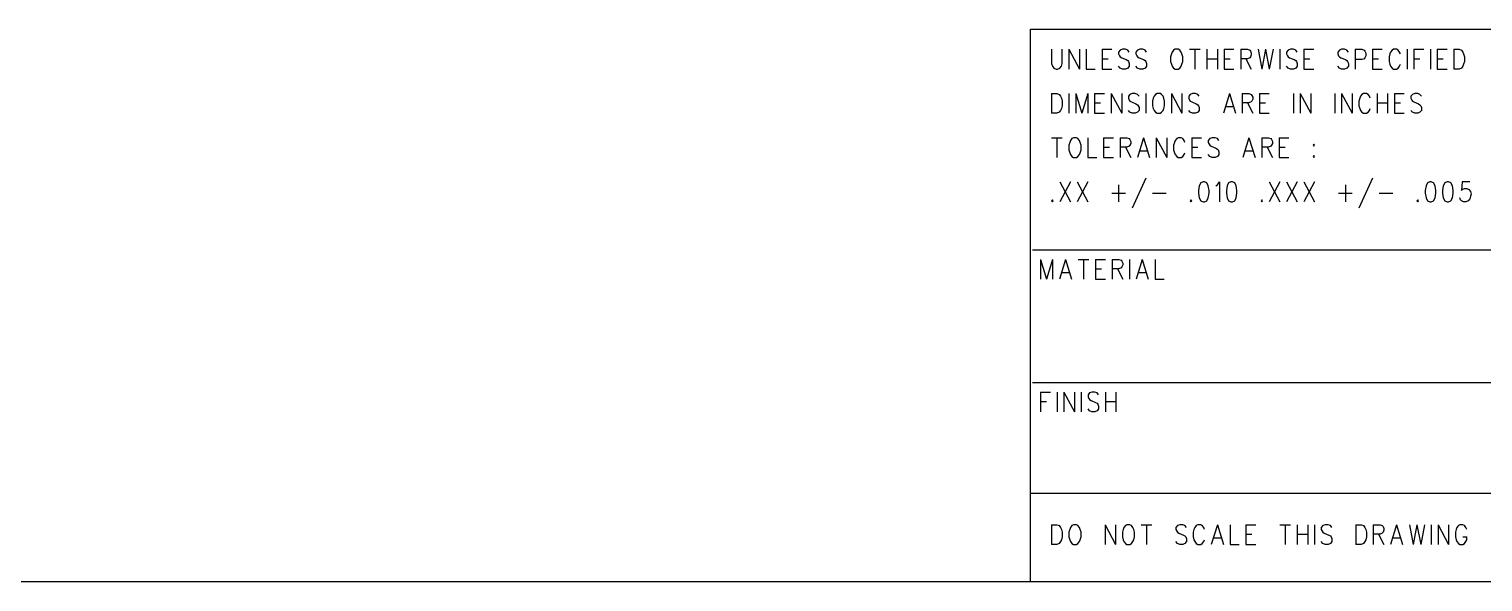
# Model space of a CAD drawing. Extents: x 12040 to 27945, y 10799 to 21199.
# Drawn here: x 20975 to 24264, y 10799 to 12049 of the extents above; entities that cross this region are included whole.
import ezdxf

# ---------------------------------------------------------------- set-up
doc = ezdxf.new("R2010")
doc.units = 0
doc.header["$MEASUREMENT"] = 0
doc.layers.add('ASSYDWGBOT_PHO', color=7, linetype='Continuous')

msp = doc.modelspace()

# ---------------------------------------------------------------- linework, layer by layer
at = {"layer": 'ASSYDWGBOT_PHO'}
for points in [[(23240.999, 10799.38), (23240.999, 12049.38)], [(23240.999, 12049.38), (27945, 12049.38)], [(23288.5, 12003.75), (23288.5, 11971.88)], [(23312.361, 11971.88), (23312.361, 12003.75)], [(23327.7, 12003.75), (23327.7, 11959.13)], [(23327.7, 12003.75), (23351.57, 11959.13)], [(23351.57, 12003.75), (23351.57, 11959.13)], [(23366.911, 12003.75), (23366.911, 11959.13)], [(23402.7, 12003.75), (23402.7, 11959.13)], [(23402.7, 12003.75), (23424.86, 12003.75)], [(23402.7, 11982.5), (23416.34, 11982.5)], [(23443.609, 12001.63), (23440.201, 11997.38)], [(23440.201, 11997.38), (23440.201, 11993.13)], [(23440.201, 11993.13), (23441.91, 11988.88)], [(23441.91, 11988.88), (23443.609, 11986.75)], [(23448.73, 12003.75), (23443.609, 12001.63)], [(23443.609, 11986.75), (23447.02, 11984.63)], [(23447.02, 11984.63), (23457.251, 11980.38)], [(23455.549, 12003.75), (23448.73, 12003.75)], [(23460.661, 12001.63), (23455.549, 12003.75)], [(23457.251, 11980.38), (23460.661, 11978.25)], [(23464.069, 11997.38), (23460.661, 12001.63)], [(23460.661, 11978.25), (23462.36, 11976.13)], [(23462.36, 11976.13), (23464.069, 11971.88)], [(23482.821, 12001.63), (23479.41, 11997.38)], [(23479.41, 11997.38), (23479.41, 11993.13)], [(23479.41, 11993.13), (23481.11, 11988.88)], [(23481.11, 11988.88), (23482.821, 11986.75)], [(23487.93, 12003.75), (23482.821, 12001.63)], [(23482.821, 11986.75), (23486.231, 11984.63)], [(23486.231, 11984.63), (23496.45, 11980.38)], [(23494.749, 12003.75), (23487.93, 12003.75)], [(23499.861, 12001.63), (23494.749, 12003.75)], [(23496.45, 11980.38), (23499.861, 11978.25)], [(23503.269, 11997.38), (23499.861, 12001.63)], [(23499.861, 11978.25), (23501.57, 11976.13)], [(23501.57, 11976.13), (23503.269, 11971.88)], [(23559.521, 11993.13), (23557.819, 11986.75)], [(23557.819, 11986.75), (23557.819, 11976.13)], [(23557.819, 11976.13), (23559.521, 11969.75)], [(23561.23, 11997.38), (23559.521, 11993.13)], [(23564.64, 12001.63), (23561.23, 11997.38)], [(23568.05, 12003.75), (23564.64, 12001.63)], [(23574.86, 12003.75), (23568.05, 12003.75)], [(23578.27, 12001.63), (23574.86, 12003.75)], [(23581.68, 11997.38), (23578.27, 12001.63)], [(23583.389, 11993.13), (23581.68, 11997.38)], [(23585.091, 11986.75), (23583.389, 11993.13)], [(23583.389, 11969.75), (23585.091, 11976.13)], [(23585.091, 11976.13), (23585.091, 11986.75)], [(23600.43, 12003.75), (23624.3, 12003.75)], [(23612.36, 12003.75), (23612.36, 11959.13)], [(23639.641, 12003.75), (23639.641, 11959.13)], [(23639.641, 11982.5), (23663.5, 11982.5)], [(23663.5, 12003.75), (23663.5, 11959.13)], [(23678.841, 12003.75), (23678.841, 11959.13)], [(23678.841, 12003.75), (23701, 12003.75)], [(23678.841, 11982.5), (23692.48, 11982.5)], [(23716.339, 12003.75), (23716.339, 11959.13)], [(23716.339, 12003.75), (23731.68, 12003.75)], [(23731.68, 11982.5), (23716.339, 11982.5)], [(23728.27, 11982.5), (23740.2, 11959.13)], [(23731.68, 12003.75), (23736.799, 12001.63)], [(23736.799, 11984.63), (23731.68, 11982.5)], [(23736.799, 12001.63), (23738.501, 11999.5)], [(23738.501, 11986.75), (23736.799, 11984.63)], [(23738.501, 11999.5), (23740.2, 11995.25)], [(23740.2, 11991), (23738.501, 11986.75)], [(23740.2, 11995.25), (23740.2, 11991)], [(23755.55, 12003.75), (23764.071, 11959.13)], [(23772.591, 12003.75), (23764.071, 11959.13)], [(23772.591, 12003.75), (23781.111, 11959.13)], [(23789.64, 12003.75), (23781.111, 11959.13)], [(23804.979, 12003.75), (23804.979, 11959.13)], [(23823.73, 12001.63), (23820.32, 11997.38)], [(23820.32, 11997.38), (23820.32, 11993.13)], [(23820.32, 11993.13), (23822.02, 11988.88)], [(23822.02, 11988.88), (23823.73, 11986.75)], [(23828.84, 12003.75), (23823.73, 12001.63)], [(23823.73, 11986.75), (23827.141, 11984.63)], [(23827.141, 11984.63), (23837.36, 11980.38)], [(23835.661, 12003.75), (23828.84, 12003.75)], [(23840.771, 12001.63), (23835.661, 12003.75)], [(23837.36, 11980.38), (23840.771, 11978.25)], [(23844.179, 11997.38), (23840.771, 12001.63)], [(23840.771, 11978.25), (23842.48, 11976.13)], [(23842.48, 11976.13), (23844.179, 11971.88)], [(23859.52, 12003.75), (23859.52, 11959.13)], [(23859.52, 12003.75), (23881.68, 12003.75)], [(23859.52, 11982.5), (23873.159, 11982.5)], [(23939.64, 12001.63), (23936.23, 11997.38)], [(23936.23, 11997.38), (23936.23, 11993.13)], [(23936.23, 11993.13), (23937.929, 11988.88)], [(23937.929, 11988.88), (23939.64, 11986.75)], [(23944.75, 12003.75), (23939.64, 12001.63)], [(23939.64, 11986.75), (23943.05, 11984.63)], [(23943.05, 11984.63), (23953.27, 11980.38)], [(23951.571, 12003.75), (23944.75, 12003.75)], [(23956.68, 12001.63), (23951.571, 12003.75)], [(23953.27, 11980.38), (23956.68, 11978.25)], [(23960.091, 11997.38), (23956.68, 12001.63)], [(23956.68, 11978.25), (23958.389, 11976.13)], [(23958.389, 11976.13), (23960.091, 11971.88)], [(23975.43, 12003.75), (23975.43, 11959.13)], [(23975.43, 12003.75), (23990.77, 12003.75)], [(23990.77, 11980.38), (23975.43, 11980.38)], [(23990.77, 12003.75), (23995.89, 12001.63)], [(23995.89, 11982.5), (23990.77, 11980.38)], [(23995.89, 12001.63), (23997.589, 11999.5)], [(23997.589, 11984.63), (23995.89, 11982.5)], [(23997.589, 11999.5), (23999.3, 11995.25)], [(23999.3, 11988.88), (23997.589, 11984.63)], [(23999.3, 11995.25), (23999.3, 11988.88)], [(24014.641, 12003.75), (24014.641, 11959.13)], [(24014.641, 12003.75), (24036.8, 12003.75)], [(24014.641, 11982.5), (24028.271, 11982.5)], [(24053.841, 11993.13), (24052.139, 11986.75)], [(24052.139, 11986.75), (24052.139, 11976.13)], [(24052.139, 11976.13), (24053.841, 11969.75)], [(24055.55, 11997.38), (24053.841, 11993.13)], [(24058.95, 12001.63), (24055.55, 11997.38)], [(24062.361, 12003.75), (24058.95, 12001.63)], [(24069.18, 12003.75), (24062.361, 12003.75)], [(24072.59, 12001.63), (24069.18, 12003.75)], [(24076, 11997.38), (24072.59, 12001.63)], [(24077.7, 11993.13), (24076, 11997.38)], [(24093.05, 12003.75), (24093.05, 11959.13)], [(24108.391, 12003.75), (24108.391, 11959.13)], [(24108.391, 12003.75), (24130.55, 12003.75)], [(24108.391, 11982.5), (24122.021, 11982.5)], [(24145.889, 12003.75), (24145.889, 11959.13)], [(24161.23, 12003.75), (24161.23, 11959.13)], [(24161.23, 12003.75), (24183.39, 12003.75)], [(24161.23, 11982.5), (24174.86, 11982.5)], [(24198.73, 12003.75), (24198.73, 11959.13)], [(24198.73, 12003.75), (24210.661, 12003.75)], [(24210.661, 12003.75), (24215.771, 12001.63)], [(24215.771, 12001.63), (24219.179, 11997.38)], [(24219.179, 11997.38), (24220.89, 11993.13)], [(24220.89, 11993.13), (24222.589, 11986.75)], [(24222.589, 11976.13), (24220.89, 11969.75)], [(24222.589, 11986.75), (24222.589, 11976.13)], [(23288.5, 11971.88), (23290.199, 11965.5)], [(23290.199, 11965.5), (23293.61, 11961.25)], [(23293.61, 11961.25), (23298.731, 11959.13)], [(23298.731, 11959.13), (23302.139, 11959.13)], [(23302.139, 11959.13), (23307.249, 11961.25)], [(23307.249, 11961.25), (23310.659, 11965.5)], [(23310.659, 11965.5), (23312.361, 11971.88)], [(23366.911, 11959.13), (23387.36, 11959.13)], [(23402.7, 11959.13), (23424.86, 11959.13)], [(23443.609, 11961.25), (23440.201, 11965.5)], [(23448.73, 11959.13), (23443.609, 11961.25)], [(23455.549, 11959.13), (23448.73, 11959.13)], [(23460.661, 11961.25), (23455.549, 11959.13)], [(23464.069, 11965.5), (23460.661, 11961.25)], [(23464.069, 11971.88), (23464.069, 11965.5)], [(23482.821, 11961.25), (23479.41, 11965.5)], [(23487.93, 11959.13), (23482.821, 11961.25)], [(23494.749, 11959.13), (23487.93, 11959.13)], [(23499.861, 11961.25), (23494.749, 11959.13)], [(23503.269, 11965.5), (23499.861, 11961.25)], [(23503.269, 11971.88), (23503.269, 11965.5)], [(23559.521, 11969.75), (23561.23, 11965.5)], [(23561.23, 11965.5), (23564.64, 11961.25)], [(23564.64, 11961.25), (23568.05, 11959.13)], [(23568.05, 11959.13), (23574.86, 11959.13)], [(23574.86, 11959.13), (23578.27, 11961.25)], [(23578.27, 11961.25), (23581.68, 11965.5)], [(23581.68, 11965.5), (23583.389, 11969.75)], [(23678.841, 11959.13), (23701, 11959.13)], [(23823.73, 11961.25), (23820.32, 11965.5)], [(23828.84, 11959.13), (23823.73, 11961.25)], [(23835.661, 11959.13), (23828.84, 11959.13)], [(23840.771, 11961.25), (23835.661, 11959.13)], [(23844.179, 11965.5), (23840.771, 11961.25)], [(23844.179, 11971.88), (23844.179, 11965.5)], [(23859.52, 11959.13), (23881.68, 11959.13)], [(23939.64, 11961.25), (23936.23, 11965.5)], [(23944.75, 11959.13), (23939.64, 11961.25)], [(23951.571, 11959.13), (23944.75, 11959.13)], [(23956.68, 11961.25), (23951.571, 11959.13)], [(23960.091, 11965.5), (23956.68, 11961.25)], [(23960.091, 11971.88), (23960.091, 11965.5)], [(24014.641, 11959.13), (24036.8, 11959.13)], [(24053.841, 11969.75), (24055.55, 11965.5)], [(24055.55, 11965.5), (24058.95, 11961.25)], [(24058.95, 11961.25), (24062.361, 11959.13)], [(24062.361, 11959.13), (24069.18, 11959.13)], [(24069.18, 11959.13), (24072.59, 11961.25)], [(24072.59, 11961.25), (24076, 11965.5)], [(24076, 11965.5), (24077.7, 11969.75)], [(24161.23, 11959.13), (24183.39, 11959.13)], [(24210.661, 11959.13), (24198.73, 11959.13)], [(24215.771, 11961.25), (24210.661, 11959.13)], [(24219.179, 11965.5), (24215.771, 11961.25)], [(24220.89, 11969.75), (24219.179, 11965.5)], [(23288.5, 11903.75), (23288.5, 11859.13)], [(23288.5, 11903.75), (23300.43, 11903.75)], [(23300.43, 11903.75), (23305.55, 11901.63)], [(23305.55, 11901.63), (23308.95, 11897.38)], [(23308.95, 11897.38), (23310.659, 11893.13)], [(23310.659, 11893.13), (23312.361, 11886.75)], [(23312.361, 11886.75), (23312.361, 11876.13)], [(23327.7, 11903.75), (23327.7, 11859.13)], [(23343.05, 11903.75), (23343.05, 11859.13)], [(23343.05, 11903.75), (23356.68, 11859.13)], [(23370.319, 11903.75), (23356.68, 11859.13)], [(23370.319, 11903.75), (23370.319, 11859.13)], [(23385.66, 11903.75), (23385.66, 11859.13)], [(23385.66, 11903.75), (23407.82, 11903.75)], [(23385.66, 11882.5), (23399.3, 11882.5)], [(23423.161, 11903.75), (23423.161, 11859.13)], [(23423.161, 11903.75), (23447.02, 11859.13)], [(23447.02, 11903.75), (23447.02, 11859.13)], [(23465.771, 11901.63), (23462.36, 11897.38)], [(23462.36, 11897.38), (23462.36, 11893.13)], [(23462.36, 11893.13), (23464.069, 11888.88)], [(23464.069, 11888.88), (23465.771, 11886.75)], [(23470.89, 11903.75), (23465.771, 11901.63)], [(23465.771, 11886.75), (23469.179, 11884.63)], [(23469.179, 11884.63), (23479.41, 11880.38)], [(23477.699, 11903.75), (23470.89, 11903.75)], [(23482.821, 11901.63), (23477.699, 11903.75)], [(23479.41, 11880.38), (23482.821, 11878.25)], [(23486.231, 11897.38), (23482.821, 11901.63)], [(23482.821, 11878.25), (23484.52, 11876.13)], [(23501.57, 11903.75), (23501.57, 11859.13)], [(23518.61, 11893.13), (23516.911, 11886.75)], [(23516.911, 11886.75), (23516.911, 11876.13)], [(23520.321, 11897.38), (23518.61, 11893.13)], [(23523.729, 11901.63), (23520.321, 11897.38)], [(23527.14, 11903.75), (23523.729, 11901.63)], [(23533.951, 11903.75), (23527.14, 11903.75)], [(23537.359, 11901.63), (23533.951, 11903.75)], [(23540.77, 11897.38), (23537.359, 11901.63)], [(23542.48, 11893.13), (23540.77, 11897.38)], [(23544.18, 11886.75), (23542.48, 11893.13)], [(23544.18, 11876.13), (23544.18, 11886.75)], [(23559.521, 11903.75), (23559.521, 11859.13)], [(23559.521, 11903.75), (23583.389, 11859.13)], [(23583.389, 11903.75), (23583.389, 11859.13)], [(23602.14, 11901.63), (23598.73, 11897.38)], [(23598.73, 11897.38), (23598.73, 11893.13)], [(23598.73, 11893.13), (23600.43, 11888.88)], [(23600.43, 11888.88), (23602.14, 11886.75)], [(23607.25, 11903.75), (23602.14, 11901.63)], [(23602.14, 11886.75), (23605.551, 11884.63)], [(23605.551, 11884.63), (23615.77, 11880.38)], [(23614.071, 11903.75), (23607.25, 11903.75)], [(23619.181, 11901.63), (23614.071, 11903.75)], [(23615.77, 11880.38), (23619.181, 11878.25)], [(23622.589, 11897.38), (23619.181, 11901.63)], [(23619.181, 11878.25), (23620.89, 11876.13)], [(23690.769, 11903.75), (23677.139, 11859.13)], [(23690.769, 11903.75), (23704.411, 11859.13)], [(23719.749, 11903.75), (23719.749, 11859.13)], [(23719.749, 11903.75), (23735.09, 11903.75)], [(23735.09, 11882.5), (23719.749, 11882.5)], [(23731.68, 11882.5), (23743.61, 11859.13)], [(23735.09, 11903.75), (23740.2, 11901.63)], [(23740.2, 11884.63), (23735.09, 11882.5)], [(23740.2, 11901.63), (23741.911, 11899.5)], [(23741.911, 11886.75), (23740.2, 11884.63)], [(23741.911, 11899.5), (23743.61, 11895.25)], [(23743.61, 11891), (23741.911, 11886.75)], [(23743.61, 11895.25), (23743.61, 11891)], [(23758.949, 11903.75), (23758.949, 11859.13)], [(23758.949, 11903.75), (23781.111, 11903.75)], [(23758.949, 11882.5), (23772.591, 11882.5)], [(23835.661, 11903.75), (23835.661, 11859.13)], [(23851, 11903.75), (23851, 11859.13)], [(23851, 11903.75), (23874.861, 11859.13)], [(23874.861, 11903.75), (23874.861, 11859.13)], [(23929.411, 11903.75), (23929.411, 11859.13)], [(23944.75, 11903.75), (23944.75, 11859.13)], [(23944.75, 11903.75), (23968.611, 11859.13)], [(23968.611, 11903.75), (23968.611, 11859.13)], [(23985.661, 11893.13), (23983.95, 11886.75)], [(23983.95, 11886.75), (23983.95, 11876.13)], [(23987.36, 11897.38), (23985.661, 11893.13)], [(23990.77, 11901.63), (23987.36, 11897.38)], [(23994.181, 11903.75), (23990.77, 11901.63)], [(24000.999, 11903.75), (23994.181, 11903.75)], [(24004.41, 11901.63), (24000.999, 11903.75)], [(24007.82, 11897.38), (24004.41, 11901.63)], [(24009.52, 11893.13), (24007.82, 11897.38)], [(24024.86, 11903.75), (24024.86, 11859.13)], [(24024.86, 11882.5), (24048.731, 11882.5)], [(24048.731, 11903.75), (24048.731, 11859.13)], [(24064.07, 11903.75), (24064.07, 11859.13)], [(24064.07, 11903.75), (24086.229, 11903.75)], [(24064.07, 11882.5), (24077.7, 11882.5)], [(24104.98, 11901.63), (24101.57, 11897.38)], [(24101.57, 11897.38), (24101.57, 11893.13)], [(24101.57, 11893.13), (24103.27, 11888.88)], [(24103.27, 11888.88), (24104.98, 11886.75)], [(24110.09, 11903.75), (24104.98, 11901.63)], [(24104.98, 11886.75), (24108.391, 11884.63)], [(24108.391, 11884.63), (24118.61, 11880.38)], [(24116.911, 11903.75), (24110.09, 11903.75)], [(24122.021, 11901.63), (24116.911, 11903.75)], [(24118.61, 11880.38), (24122.021, 11878.25)], [(24125.429, 11897.38), (24122.021, 11901.63)], [(24122.021, 11878.25), (24123.73, 11876.13)], [(23300.43, 11859.13), (23288.5, 11859.13)], [(23305.55, 11861.25), (23300.43, 11859.13)], [(23308.95, 11865.5), (23305.55, 11861.25)], [(23310.659, 11869.75), (23308.95, 11865.5)], [(23312.361, 11876.13), (23310.659, 11869.75)], [(23385.66, 11859.13), (23407.82, 11859.13)], [(23465.771, 11861.25), (23462.36, 11865.5)], [(23470.89, 11859.13), (23465.771, 11861.25)], [(23477.699, 11859.13), (23470.89, 11859.13)], [(23482.821, 11861.25), (23477.699, 11859.13)], [(23486.231, 11865.5), (23482.821, 11861.25)], [(23484.52, 11876.13), (23486.231, 11871.88)], [(23486.231, 11871.88), (23486.231, 11865.5)], [(23516.911, 11876.13), (23518.61, 11869.75)], [(23518.61, 11869.75), (23520.321, 11865.5)], [(23520.321, 11865.5), (23523.729, 11861.25)], [(23523.729, 11861.25), (23527.14, 11859.13)], [(23527.14, 11859.13), (23533.951, 11859.13)], [(23533.951, 11859.13), (23537.359, 11861.25)], [(23537.359, 11861.25), (23540.77, 11865.5)], [(23540.77, 11865.5), (23542.48, 11869.75)], [(23542.48, 11869.75), (23544.18, 11876.13)], [(23602.14, 11861.25), (23598.73, 11865.5)], [(23607.25, 11859.13), (23602.14, 11861.25)], [(23614.071, 11859.13), (23607.25, 11859.13)], [(23619.181, 11861.25), (23614.071, 11859.13)], [(23622.589, 11865.5), (23619.181, 11861.25)], [(23620.89, 11876.13), (23622.589, 11871.88)], [(23622.589, 11871.88), (23622.589, 11865.5)], [(23682.249, 11874), (23699.301, 11874)], [(23758.949, 11859.13), (23781.111, 11859.13)], [(23983.95, 11876.13), (23985.661, 11869.75)], [(23985.661, 11869.75), (23987.36, 11865.5)], [(23987.36, 11865.5), (23990.77, 11861.25)], [(23990.77, 11861.25), (23994.181, 11859.13)], [(23994.181, 11859.13), (24000.999, 11859.13)], [(24000.999, 11859.13), (24004.41, 11861.25)], [(24004.41, 11861.25), (24007.82, 11865.5)], [(24007.82, 11865.5), (24009.52, 11869.75)], [(24064.07, 11859.13), (24086.229, 11859.13)], [(24104.98, 11861.25), (24101.57, 11865.5)], [(24110.09, 11859.13), (24104.98, 11861.25)], [(24116.911, 11859.13), (24110.09, 11859.13)], [(24122.021, 11861.25), (24116.911, 11859.13)], [(24125.429, 11865.5), (24122.021, 11861.25)], [(24123.73, 11876.13), (24125.429, 11871.88)], [(24125.429, 11871.88), (24125.429, 11865.5)], [(23288.5, 11803.75), (23312.361, 11803.75)], [(23300.43, 11803.75), (23300.43, 11759.13)], [(23329.411, 11793.13), (23327.7, 11786.75)], [(23327.7, 11786.75), (23327.7, 11776.13)], [(23331.11, 11797.38), (23329.411, 11793.13)], [(23334.52, 11801.63), (23331.11, 11797.38)], [(23337.931, 11803.75), (23334.52, 11801.63)], [(23344.749, 11803.75), (23337.931, 11803.75)], [(23348.16, 11801.63), (23344.749, 11803.75)], [(23351.57, 11797.38), (23348.16, 11801.63)], [(23353.27, 11793.13), (23351.57, 11797.38)], [(23354.98, 11786.75), (23353.27, 11793.13)], [(23354.98, 11776.13), (23354.98, 11786.75)], [(23370.319, 11803.75), (23370.319, 11759.13)], [(23406.111, 11803.75), (23406.111, 11759.13)], [(23406.111, 11803.75), (23428.27, 11803.75)], [(23406.111, 11782.5), (23419.75, 11782.5)], [(23443.609, 11803.75), (23443.609, 11759.13)], [(23443.609, 11803.75), (23458.95, 11803.75)], [(23458.95, 11782.5), (23443.609, 11782.5)], [(23455.549, 11782.5), (23467.48, 11759.13)], [(23458.95, 11803.75), (23464.069, 11801.63)], [(23464.069, 11784.63), (23458.95, 11782.5)], [(23464.069, 11801.63), (23465.771, 11799.5)], [(23465.771, 11786.75), (23464.069, 11784.63)], [(23465.771, 11799.5), (23467.48, 11795.25)], [(23467.48, 11791), (23465.771, 11786.75)], [(23467.48, 11795.25), (23467.48, 11791)], [(23496.45, 11803.75), (23482.821, 11759.13)], [(23496.45, 11803.75), (23510.09, 11759.13)], [(23525.431, 11803.75), (23525.431, 11759.13)], [(23525.431, 11803.75), (23549.299, 11759.13)], [(23549.299, 11803.75), (23549.299, 11759.13)], [(23566.339, 11793.13), (23564.64, 11786.75)], [(23564.64, 11786.75), (23564.64, 11776.13)], [(23568.05, 11797.38), (23566.339, 11793.13)], [(23571.449, 11801.63), (23568.05, 11797.38)], [(23574.86, 11803.75), (23571.449, 11801.63)], [(23581.68, 11803.75), (23574.86, 11803.75)], [(23585.091, 11801.63), (23581.68, 11803.75)], [(23588.499, 11797.38), (23585.091, 11801.63)], [(23590.2, 11793.13), (23588.499, 11797.38)], [(23605.551, 11803.75), (23605.551, 11759.13)], [(23605.551, 11803.75), (23627.701, 11803.75)], [(23605.551, 11782.5), (23619.181, 11782.5)], [(23646.45, 11801.63), (23643.049, 11797.38)], [(23643.049, 11797.38), (23643.049, 11793.13)], [(23643.049, 11793.13), (23644.751, 11788.88)], [(23644.751, 11788.88), (23646.45, 11786.75)], [(23651.569, 11803.75), (23646.45, 11801.63)], [(23646.45, 11786.75), (23649.86, 11784.63)], [(23649.86, 11784.63), (23660.089, 11780.38)], [(23658.39, 11803.75), (23651.569, 11803.75)], [(23663.5, 11801.63), (23658.39, 11803.75)], [(23660.089, 11780.38), (23663.5, 11778.25)], [(23666.91, 11797.38), (23663.5, 11801.63)], [(23663.5, 11778.25), (23665.199, 11776.13)], [(23735.09, 11803.75), (23721.451, 11759.13)], [(23735.09, 11803.75), (23748.73, 11759.13)], [(23764.071, 11803.75), (23764.071, 11759.13)], [(23764.071, 11803.75), (23779.409, 11803.75)], [(23779.409, 11782.5), (23764.071, 11782.5)], [(23775.999, 11782.5), (23787.93, 11759.13)], [(23779.409, 11803.75), (23784.519, 11801.63)], [(23784.519, 11784.63), (23779.409, 11782.5)], [(23784.519, 11801.63), (23786.23, 11799.5)], [(23786.23, 11786.75), (23784.519, 11784.63)], [(23786.23, 11799.5), (23787.93, 11795.25)], [(23787.93, 11791), (23786.23, 11786.75)], [(23787.93, 11795.25), (23787.93, 11791)], [(23803.27, 11803.75), (23803.27, 11759.13)], [(23803.27, 11803.75), (23825.43, 11803.75)], [(23803.27, 11782.5), (23816.91, 11782.5)], [(23881.68, 11788.88), (23879.98, 11786.75)], [(23879.98, 11786.75), (23881.68, 11784.63)], [(23883.39, 11786.75), (23881.68, 11788.88)], [(23881.68, 11784.63), (23883.39, 11786.75)], [(23327.7, 11776.13), (23329.411, 11769.75)], [(23329.411, 11769.75), (23331.11, 11765.5)], [(23331.11, 11765.5), (23334.52, 11761.25)], [(23334.52, 11761.25), (23337.931, 11759.13)], [(23337.931, 11759.13), (23344.749, 11759.13)], [(23344.749, 11759.13), (23348.16, 11761.25)], [(23348.16, 11761.25), (23351.57, 11765.5)], [(23351.57, 11765.5), (23353.27, 11769.75)], [(23353.27, 11769.75), (23354.98, 11776.13)], [(23370.319, 11759.13), (23390.77, 11759.13)], [(23406.111, 11759.13), (23428.27, 11759.13)], [(23487.93, 11774), (23504.98, 11774)], [(23564.64, 11776.13), (23566.339, 11769.75)], [(23566.339, 11769.75), (23568.05, 11765.5)], [(23568.05, 11765.5), (23571.449, 11761.25)], [(23571.449, 11761.25), (23574.86, 11759.13)], [(23574.86, 11759.13), (23581.68, 11759.13)], [(23581.68, 11759.13), (23585.091, 11761.25)], [(23585.091, 11761.25), (23588.499, 11765.5)], [(23588.499, 11765.5), (23590.2, 11769.75)], [(23605.551, 11759.13), (23627.701, 11759.13)], [(23646.45, 11761.25), (23643.049, 11765.5)], [(23651.569, 11759.13), (23646.45, 11761.25)], [(23658.39, 11759.13), (23651.569, 11759.13)], [(23663.5, 11761.25), (23658.39, 11759.13)], [(23666.91, 11765.5), (23663.5, 11761.25)], [(23665.199, 11776.13), (23666.91, 11771.88)], [(23666.91, 11771.88), (23666.91, 11765.5)], [(23726.57, 11774), (23743.61, 11774)], [(23803.27, 11759.13), (23825.43, 11759.13)], [(23881.68, 11763.38), (23879.98, 11761.25)], [(23879.98, 11761.25), (23881.68, 11759.13)], [(23883.39, 11761.25), (23881.68, 11763.38)], [(23881.68, 11759.13), (23883.39, 11761.25)], [(23501.57, 11712.25), (23470.89, 11644.25)], [(24014.641, 11712.25), (23983.95, 11644.25)], [(23307.249, 11703.75), (23331.11, 11659.13)], [(23331.11, 11703.75), (23307.249, 11659.13)], [(23346.451, 11703.75), (23370.319, 11659.13)], [(23370.319, 11703.75), (23346.451, 11659.13)], [(23440.201, 11697.38), (23440.201, 11659.13)], [(23622.589, 11695.25), (23620.89, 11684.63)], [(23620.89, 11684.63), (23620.89, 11678.25)], [(23625.999, 11701.63), (23622.589, 11695.25)], [(23631.109, 11703.75), (23625.999, 11701.63)], [(23634.52, 11703.75), (23631.109, 11703.75)], [(23639.641, 11701.63), (23634.52, 11703.75)], [(23643.049, 11695.25), (23639.641, 11701.63)], [(23644.751, 11684.63), (23643.049, 11695.25)], [(23644.751, 11678.25), (23644.751, 11684.63)], [(23660.089, 11695.25), (23663.5, 11697.38)], [(23663.5, 11697.38), (23668.61, 11703.75)], [(23668.61, 11703.75), (23668.61, 11659.13)], [(23685.659, 11695.25), (23683.95, 11684.63)], [(23683.95, 11684.63), (23683.95, 11678.25)], [(23689.07, 11701.63), (23685.659, 11695.25)], [(23694.18, 11703.75), (23689.07, 11701.63)], [(23697.59, 11703.75), (23694.18, 11703.75)], [(23702.7, 11701.63), (23697.59, 11703.75)], [(23706.11, 11695.25), (23702.7, 11701.63)], [(23707.821, 11684.63), (23706.11, 11695.25)], [(23707.821, 11678.25), (23707.821, 11684.63)], [(23781.111, 11703.75), (23804.979, 11659.13)], [(23804.979, 11703.75), (23781.111, 11659.13)], [(23820.32, 11703.75), (23844.179, 11659.13)], [(23844.179, 11703.75), (23820.32, 11659.13)], [(23859.52, 11703.75), (23883.39, 11659.13)], [(23883.39, 11703.75), (23859.52, 11659.13)], [(23953.27, 11697.38), (23953.27, 11659.13)], [(24135.66, 11695.25), (24133.949, 11684.63)], [(24133.949, 11684.63), (24133.949, 11678.25)], [(24139.071, 11701.63), (24135.66, 11695.25)], [(24144.18, 11703.75), (24139.071, 11701.63)], [(24147.591, 11703.75), (24144.18, 11703.75)], [(24152.7, 11701.63), (24147.591, 11703.75)], [(24156.111, 11695.25), (24152.7, 11701.63)], [(24157.82, 11684.63), (24156.111, 11695.25)], [(24157.82, 11678.25), (24157.82, 11684.63)], [(24174.86, 11695.25), (24173.161, 11684.63)], [(24173.161, 11684.63), (24173.161, 11678.25)], [(24178.27, 11701.63), (24174.86, 11695.25)], [(24183.39, 11703.75), (24178.27, 11701.63)], [(24186.8, 11703.75), (24183.39, 11703.75)], [(24191.91, 11701.63), (24186.8, 11703.75)], [(24195.32, 11695.25), (24191.91, 11701.63)], [(24197.02, 11684.63), (24195.32, 11695.25)], [(24197.02, 11678.25), (24197.02, 11684.63)], [(24217.48, 11703.75), (24215.771, 11684.63)], [(24215.771, 11684.63), (24217.48, 11686.75)], [(24234.52, 11703.75), (24217.48, 11703.75)], [(24217.48, 11686.75), (24222.589, 11688.88)], [(24222.589, 11688.88), (24227.699, 11688.88)], [(24227.699, 11688.88), (24232.821, 11686.75)], [(24232.821, 11686.75), (24236.231, 11682.5)], [(24236.231, 11682.5), (24237.93, 11676.13)], [(23290.199, 11663.38), (23288.5, 11661.25)], [(23288.5, 11661.25), (23290.199, 11659.13)], [(23291.91, 11661.25), (23290.199, 11663.38)], [(23290.199, 11659.13), (23291.91, 11661.25)], [(23424.86, 11678.25), (23455.549, 11678.25)], [(23516.911, 11678.25), (23547.59, 11678.25)], [(23603.84, 11663.38), (23602.14, 11661.25)], [(23602.14, 11661.25), (23603.84, 11659.13)], [(23605.551, 11661.25), (23603.84, 11663.38)], [(23603.84, 11659.13), (23605.551, 11661.25)], [(23620.89, 11678.25), (23622.589, 11667.63)], [(23622.589, 11667.63), (23625.999, 11661.25)], [(23625.999, 11661.25), (23631.109, 11659.13)], [(23631.109, 11659.13), (23634.52, 11659.13)], [(23634.52, 11659.13), (23639.641, 11661.25)], [(23639.641, 11661.25), (23643.049, 11667.63)], [(23643.049, 11667.63), (23644.751, 11678.25)], [(23683.95, 11678.25), (23685.659, 11667.63)], [(23685.659, 11667.63), (23689.07, 11661.25)], [(23689.07, 11661.25), (23694.18, 11659.13)], [(23694.18, 11659.13), (23697.59, 11659.13)], [(23697.59, 11659.13), (23702.7, 11661.25)], [(23702.7, 11661.25), (23706.11, 11667.63)], [(23706.11, 11667.63), (23707.821, 11678.25)], [(23764.071, 11663.38), (23762.36, 11661.25)], [(23762.36, 11661.25), (23764.071, 11659.13)], [(23765.77, 11661.25), (23764.071, 11663.38)], [(23764.071, 11659.13), (23765.77, 11661.25)], [(23937.929, 11678.25), (23968.611, 11678.25)], [(24029.98, 11678.25), (24060.659, 11678.25)], [(24116.911, 11663.38), (24115.2, 11661.25)], [(24115.2, 11661.25), (24116.911, 11659.13)], [(24118.61, 11661.25), (24116.911, 11663.38)], [(24116.911, 11659.13), (24118.61, 11661.25)], [(24133.949, 11678.25), (24135.66, 11667.63)], [(24135.66, 11667.63), (24139.071, 11661.25)], [(24139.071, 11661.25), (24144.18, 11659.13)], [(24144.18, 11659.13), (24147.591, 11659.13)], [(24147.591, 11659.13), (24152.7, 11661.25)], [(24152.7, 11661.25), (24156.111, 11667.63)], [(24156.111, 11667.63), (24157.82, 11678.25)], [(24173.161, 11678.25), (24174.86, 11667.63)], [(24174.86, 11667.63), (24178.27, 11661.25)], [(24178.27, 11661.25), (24183.39, 11659.13)], [(24183.39, 11659.13), (24186.8, 11659.13)], [(24186.8, 11659.13), (24191.91, 11661.25)], [(24191.91, 11661.25), (24195.32, 11667.63)], [(24195.32, 11667.63), (24197.02, 11678.25)], [(24214.069, 11663.38), (24212.36, 11667.63)], [(24215.771, 11661.25), (24214.069, 11663.38)], [(24220.89, 11659.13), (24215.771, 11661.25)], [(24226, 11659.13), (24220.89, 11659.13)], [(24231.11, 11661.25), (24226, 11659.13)], [(24234.52, 11665.5), (24231.11, 11661.25)], [(24236.231, 11671.88), (24234.52, 11665.5)], [(24237.93, 11676.13), (24236.231, 11671.88)], [(24295, 11549.38), (23245.001, 11549.38)], [(23263.5, 11528.75), (23263.5, 11484.13)], [(23263.5, 11528.75), (23277.14, 11484.13)], [(23290.77, 11528.75), (23277.14, 11484.13)], [(23290.77, 11528.75), (23290.77, 11484.13)], [(23319.75, 11528.75), (23306.11, 11484.13)], [(23319.75, 11528.75), (23333.389, 11484.13)], [(23348.73, 11528.75), (23372.589, 11528.75)], [(23360.661, 11528.75), (23360.661, 11484.13)], [(23387.93, 11528.75), (23387.93, 11484.13)], [(23387.93, 11528.75), (23410.089, 11528.75)], [(23425.43, 11528.75), (23425.43, 11484.13)], [(23425.43, 11528.75), (23440.769, 11528.75)], [(23440.769, 11528.75), (23445.89, 11526.63)], [(23445.89, 11526.63), (23447.59, 11524.5)], [(23447.59, 11524.5), (23449.301, 11520.25)], [(23449.301, 11516), (23447.59, 11511.75)], [(23449.301, 11520.25), (23449.301, 11516)], [(23464.64, 11528.75), (23464.64, 11484.13)], [(23493.61, 11528.75), (23479.98, 11484.13)], [(23493.61, 11528.75), (23507.25, 11484.13)], [(23522.591, 11528.75), (23522.591, 11484.13)], [(23311.23, 11499), (23328.27, 11499)], [(23387.93, 11507.5), (23401.569, 11507.5)], [(23387.93, 11484.13), (23410.089, 11484.13)], [(23440.769, 11507.5), (23425.43, 11507.5)], [(23437.361, 11507.5), (23449.301, 11484.13)], [(23445.89, 11509.63), (23440.769, 11507.5)], [(23447.59, 11511.75), (23445.89, 11509.63)], [(23485.09, 11499), (23502.14, 11499)], [(23522.591, 11484.13), (23543.051, 11484.13)], [(24295, 11249.38), (23245.001, 11249.38)], [(23263.5, 11228.75), (23263.5, 11184.13)], [(23263.5, 11228.75), (23285.66, 11228.75)], [(23301.001, 11228.75), (23301.001, 11184.13)], [(23316.339, 11228.75), (23316.339, 11184.13)], [(23316.339, 11228.75), (23340.2, 11184.13)], [(23340.2, 11228.75), (23340.2, 11184.13)], [(23355.551, 11228.75), (23355.551, 11184.13)], [(23374.3, 11226.63), (23370.89, 11222.38)], [(23370.89, 11222.38), (23370.89, 11218.13)], [(23379.41, 11228.75), (23374.3, 11226.63)], [(23386.23, 11228.75), (23379.41, 11228.75)], [(23391.34, 11226.63), (23386.23, 11228.75)], [(23394.751, 11222.38), (23391.34, 11226.63)], [(23410.089, 11228.75), (23410.089, 11184.13)], [(23433.95, 11228.75), (23433.95, 11184.13)], [(23263.5, 11207.5), (23277.14, 11207.5)], [(23370.89, 11218.13), (23372.589, 11213.88)], [(23374.3, 11186.25), (23370.89, 11190.5)], [(23372.589, 11213.88), (23374.3, 11211.75)], [(23374.3, 11211.75), (23377.701, 11209.63)], [(23379.41, 11184.13), (23374.3, 11186.25)], [(23377.701, 11209.63), (23387.93, 11205.38)], [(23391.34, 11186.25), (23386.23, 11184.13)], [(23387.93, 11205.38), (23391.34, 11203.25)], [(23391.34, 11203.25), (23393.049, 11201.13)], [(23394.751, 11190.5), (23391.34, 11186.25)], [(23393.049, 11201.13), (23394.751, 11196.88)], [(23394.751, 11196.88), (23394.751, 11190.5)], [(23410.089, 11207.5), (23433.95, 11207.5)], [(23386.23, 11184.13), (23379.41, 11184.13)], [(24295, 10999.38), (23240.999, 10999.38)], [(23288.5, 10928.75), (23288.5, 10884.13)], [(23288.5, 10928.75), (23300.43, 10928.75)], [(23300.43, 10928.75), (23305.55, 10926.63)], [(23305.55, 10926.63), (23308.95, 10922.38)], [(23308.95, 10922.38), (23310.659, 10918.13)], [(23331.11, 10922.38), (23329.411, 10918.13)], [(23334.52, 10926.63), (23331.11, 10922.38)], [(23337.931, 10928.75), (23334.52, 10926.63)], [(23344.749, 10928.75), (23337.931, 10928.75)], [(23348.16, 10926.63), (23344.749, 10928.75)], [(23351.57, 10922.38), (23348.16, 10926.63)], [(23353.27, 10918.13), (23351.57, 10922.38)], [(23409.519, 10928.75), (23409.519, 10884.13)], [(23409.519, 10928.75), (23433.39, 10884.13)], [(23433.39, 10928.75), (23433.39, 10884.13)], [(23452.141, 10922.38), (23450.43, 10918.13)], [(23455.549, 10926.63), (23452.141, 10922.38)], [(23458.95, 10928.75), (23455.549, 10926.63)], [(23465.771, 10928.75), (23458.95, 10928.75)], [(23469.179, 10926.63), (23465.771, 10928.75)], [(23472.589, 10922.38), (23469.179, 10926.63)], [(23474.3, 10918.13), (23472.589, 10922.38)], [(23491.341, 10928.75), (23515.2, 10928.75)], [(23503.269, 10928.75), (23503.269, 10884.13)], [(23573.16, 10926.63), (23569.75, 10922.38)], [(23569.75, 10922.38), (23569.75, 10918.13)], [(23578.27, 10928.75), (23573.16, 10926.63)], [(23585.091, 10928.75), (23578.27, 10928.75)], [(23590.2, 10926.63), (23585.091, 10928.75)], [(23593.611, 10922.38), (23590.2, 10926.63)], [(23612.36, 10922.38), (23610.661, 10918.13)], [(23615.77, 10926.63), (23612.36, 10922.38)], [(23619.181, 10928.75), (23615.77, 10926.63)], [(23625.999, 10928.75), (23619.181, 10928.75)], [(23629.41, 10926.63), (23625.999, 10928.75)], [(23632.82, 10922.38), (23629.41, 10926.63)], [(23634.52, 10918.13), (23632.82, 10922.38)], [(23663.5, 10928.75), (23649.86, 10884.13)], [(23663.5, 10928.75), (23677.139, 10884.13)], [(23692.48, 10928.75), (23692.48, 10884.13)], [(23728.27, 10928.75), (23728.27, 10884.13)], [(23728.27, 10928.75), (23750.429, 10928.75)], [(23804.979, 10928.75), (23828.84, 10928.75)], [(23816.91, 10928.75), (23816.91, 10884.13)], [(23844.179, 10928.75), (23844.179, 10884.13)], [(23868.05, 10928.75), (23868.05, 10884.13)], [(23883.39, 10928.75), (23883.39, 10884.13)], [(23902.14, 10926.63), (23898.729, 10922.38)], [(23898.729, 10922.38), (23898.729, 10918.13)], [(23907.249, 10928.75), (23902.14, 10926.63)], [(23914.07, 10928.75), (23907.249, 10928.75)], [(23919.18, 10926.63), (23914.07, 10928.75)], [(23922.59, 10922.38), (23919.18, 10926.63)], [(23977.14, 10928.75), (23977.14, 10884.13)], [(23977.14, 10928.75), (23989.071, 10928.75)], [(23989.071, 10928.75), (23994.181, 10926.63)], [(23994.181, 10926.63), (23997.589, 10922.38)], [(23997.589, 10922.38), (23999.3, 10918.13)], [(24016.34, 10928.75), (24016.34, 10884.13)], [(24016.34, 10928.75), (24031.679, 10928.75)], [(24031.679, 10928.75), (24036.8, 10926.63)], [(24036.8, 10926.63), (24038.5, 10924.5)], [(24038.5, 10924.5), (24040.199, 10920.25)], [(24069.18, 10928.75), (24055.55, 10884.13)], [(24069.18, 10928.75), (24082.821, 10884.13)], [(24098.16, 10928.75), (24106.68, 10884.13)], [(24115.2, 10928.75), (24106.68, 10884.13)], [(24115.2, 10928.75), (24123.73, 10884.13)], [(24132.25, 10928.75), (24123.73, 10884.13)], [(24147.591, 10928.75), (24147.591, 10884.13)], [(24162.93, 10928.75), (24162.93, 10884.13)], [(24162.93, 10928.75), (24186.8, 10884.13)], [(24186.8, 10928.75), (24186.8, 10884.13)], [(24205.549, 10922.38), (24203.84, 10918.13)], [(24208.95, 10926.63), (24205.549, 10922.38)], [(24212.36, 10928.75), (24208.95, 10926.63)], [(24219.179, 10928.75), (24212.36, 10928.75)], [(24222.589, 10926.63), (24219.179, 10928.75)], [(24226, 10922.38), (24222.589, 10926.63)], [(24227.699, 10918.13), (24226, 10922.38)], [(23308.95, 10890.5), (23305.55, 10886.25)], [(23310.659, 10894.75), (23308.95, 10890.5)], [(23310.659, 10918.13), (23312.361, 10911.75)], [(23312.361, 10901.13), (23310.659, 10894.75)], [(23312.361, 10911.75), (23312.361, 10901.13)], [(23329.411, 10918.13), (23327.7, 10911.75)], [(23327.7, 10911.75), (23327.7, 10901.13)], [(23327.7, 10901.13), (23329.411, 10894.75)], [(23329.411, 10894.75), (23331.11, 10890.5)], [(23331.11, 10890.5), (23334.52, 10886.25)], [(23348.16, 10886.25), (23351.57, 10890.5)], [(23351.57, 10890.5), (23353.27, 10894.75)], [(23354.98, 10911.75), (23353.27, 10918.13)], [(23353.27, 10894.75), (23354.98, 10901.13)], [(23354.98, 10901.13), (23354.98, 10911.75)], [(23450.43, 10918.13), (23448.73, 10911.75)], [(23448.73, 10911.75), (23448.73, 10901.13)], [(23448.73, 10901.13), (23450.43, 10894.75)], [(23450.43, 10894.75), (23452.141, 10890.5)], [(23452.141, 10890.5), (23455.549, 10886.25)], [(23469.179, 10886.25), (23472.589, 10890.5)], [(23472.589, 10890.5), (23474.3, 10894.75)], [(23476, 10911.75), (23474.3, 10918.13)], [(23474.3, 10894.75), (23476, 10901.13)], [(23476, 10901.13), (23476, 10911.75)], [(23569.75, 10918.13), (23571.449, 10913.88)], [(23573.16, 10886.25), (23569.75, 10890.5)], [(23571.449, 10913.88), (23573.16, 10911.75)], [(23573.16, 10911.75), (23576.571, 10909.63)], [(23576.571, 10909.63), (23586.8, 10905.38)], [(23586.8, 10905.38), (23590.2, 10903.25)], [(23590.2, 10903.25), (23591.909, 10901.13)], [(23593.611, 10890.5), (23590.2, 10886.25)], [(23591.909, 10901.13), (23593.611, 10896.88)], [(23593.611, 10896.88), (23593.611, 10890.5)], [(23610.661, 10918.13), (23608.95, 10911.75)], [(23608.95, 10911.75), (23608.95, 10901.13)], [(23608.95, 10901.13), (23610.661, 10894.75)], [(23610.661, 10894.75), (23612.36, 10890.5)], [(23612.36, 10890.5), (23615.77, 10886.25)], [(23629.41, 10886.25), (23632.82, 10890.5)], [(23632.82, 10890.5), (23634.52, 10894.75)], [(23654.98, 10899), (23672.02, 10899)], [(23728.27, 10907.5), (23741.911, 10907.5)], [(23844.179, 10907.5), (23868.05, 10907.5)], [(23898.729, 10918.13), (23900.431, 10913.88)], [(23902.14, 10886.25), (23898.729, 10890.5)], [(23900.431, 10913.88), (23902.14, 10911.75)], [(23902.14, 10911.75), (23905.55, 10909.63)], [(23905.55, 10909.63), (23915.77, 10905.38)], [(23915.77, 10905.38), (23919.18, 10903.25)], [(23919.18, 10903.25), (23920.891, 10901.13)], [(23922.59, 10890.5), (23919.18, 10886.25)], [(23920.891, 10901.13), (23922.59, 10896.88)], [(23922.59, 10896.88), (23922.59, 10890.5)], [(23997.589, 10890.5), (23994.181, 10886.25)], [(23999.3, 10894.75), (23997.589, 10890.5)], [(23999.3, 10918.13), (24000.999, 10911.75)], [(24000.999, 10901.13), (23999.3, 10894.75)], [(24000.999, 10911.75), (24000.999, 10901.13)], [(24031.679, 10907.5), (24016.34, 10907.5)], [(24028.271, 10907.5), (24040.199, 10884.13)], [(24036.8, 10909.63), (24031.679, 10907.5)], [(24038.5, 10911.75), (24036.8, 10909.63)], [(24040.199, 10916), (24038.5, 10911.75)], [(24040.199, 10920.25), (24040.199, 10916)], [(24060.659, 10899), (24077.7, 10899)], [(24203.84, 10918.13), (24202.141, 10911.75)], [(24202.141, 10911.75), (24202.141, 10901.13)], [(24202.141, 10901.13), (24203.84, 10894.75)], [(24203.84, 10894.75), (24205.549, 10890.5)], [(24205.549, 10890.5), (24208.95, 10886.25)], [(24219.179, 10901.13), (24227.699, 10901.13)], [(24222.589, 10886.25), (24226, 10890.5)], [(24226, 10890.5), (24227.699, 10894.75)], [(24227.699, 10894.75), (24227.699, 10901.13)], [(23300.43, 10884.13), (23288.5, 10884.13)], [(23305.55, 10886.25), (23300.43, 10884.13)], [(23334.52, 10886.25), (23337.931, 10884.13)], [(23337.931, 10884.13), (23344.749, 10884.13)], [(23344.749, 10884.13), (23348.16, 10886.25)], [(23455.549, 10886.25), (23458.95, 10884.13)], [(23458.95, 10884.13), (23465.771, 10884.13)], [(23465.771, 10884.13), (23469.179, 10886.25)], [(23578.27, 10884.13), (23573.16, 10886.25)], [(23585.091, 10884.13), (23578.27, 10884.13)], [(23590.2, 10886.25), (23585.091, 10884.13)], [(23615.77, 10886.25), (23619.181, 10884.13)], [(23619.181, 10884.13), (23625.999, 10884.13)], [(23625.999, 10884.13), (23629.41, 10886.25)], [(23692.48, 10884.13), (23712.931, 10884.13)], [(23728.27, 10884.13), (23750.429, 10884.13)], [(23907.249, 10884.13), (23902.14, 10886.25)], [(23914.07, 10884.13), (23907.249, 10884.13)], [(23919.18, 10886.25), (23914.07, 10884.13)], [(23989.071, 10884.13), (23977.14, 10884.13)], [(23994.181, 10886.25), (23989.071, 10884.13)], [(24208.95, 10886.25), (24212.36, 10884.13)], [(24212.36, 10884.13), (24219.179, 10884.13)], [(24219.179, 10884.13), (24222.589, 10886.25)], [(27945, 10799.38), (12040, 10799.38)], [(27941, 10799.38), (23240.999, 10799.38)]]:
    msp.add_lwpolyline(points, dxfattribs=at)

doc.saveas('drawing.dxf')
